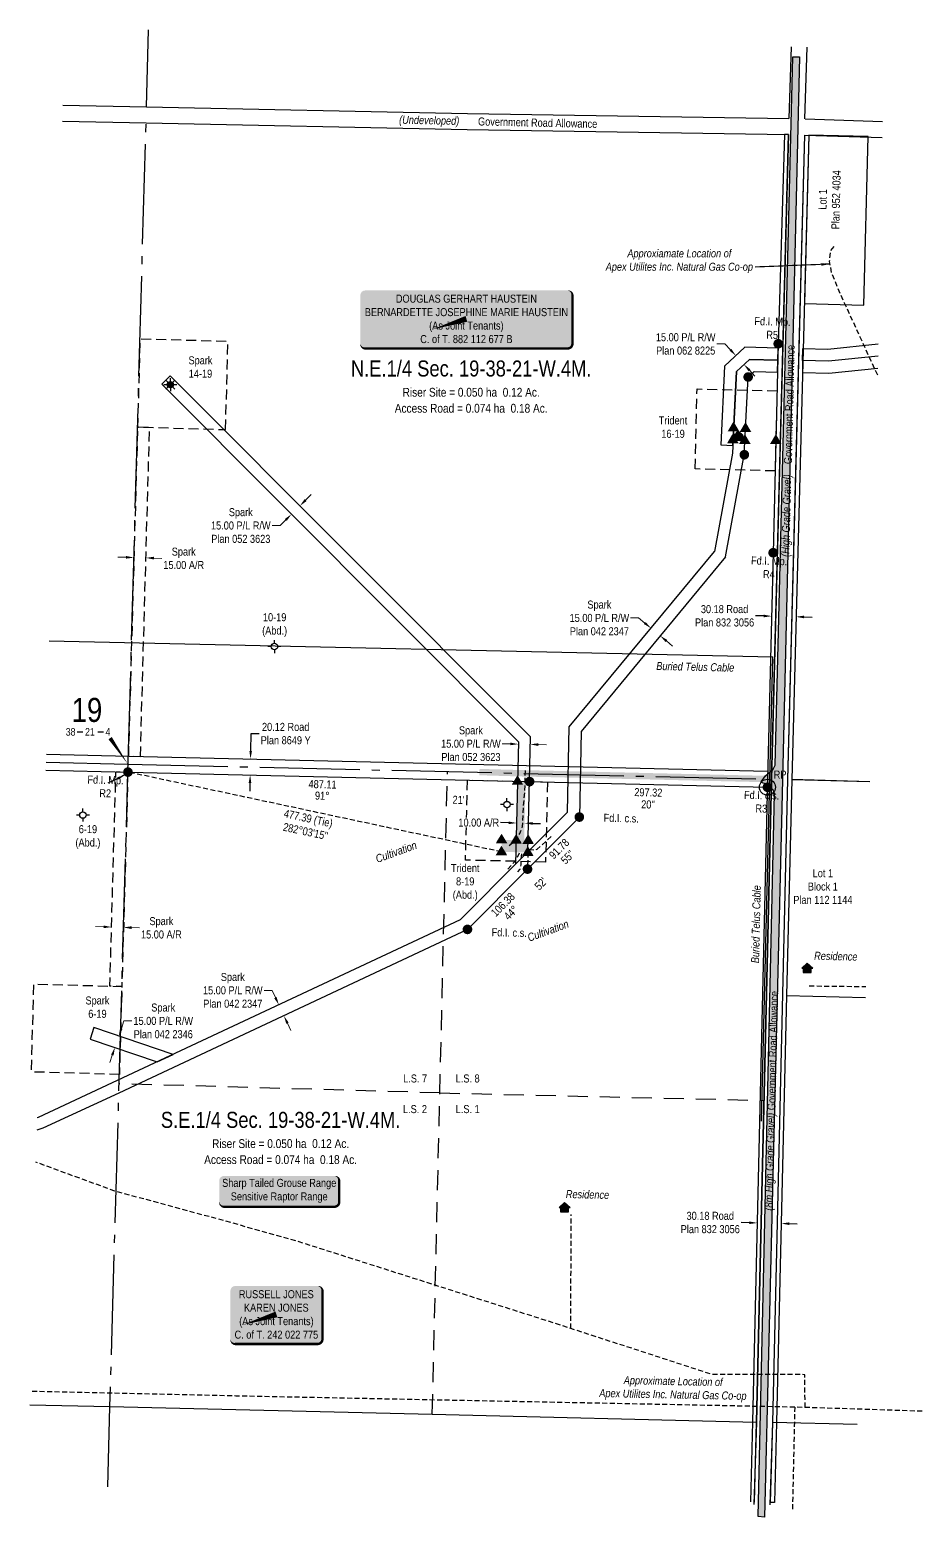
# Model space of a CAD drawing. Extents: x 363919 to 366884, y 5792785 to 5796363.
# Drawn here: x 363919 to 365034, y 5793217 to 5795075 of the extents above; entities that cross this region are included whole.
import ezdxf
from ezdxf.enums import TextEntityAlignment as Align

# ---------------------------------------------------------------- set-up
doc = ezdxf.new("R2010")
doc.units = 0
doc.header["$LTSCALE"] = 5
doc.header["$PDSIZE"] = 0.5
for name, pattern in [('foc-ACCESSROAD', [3.75, 2.5, -1.25]), ('foc-LSD', [8, 5, -3]), ('foc-QUARTERLINE', [33, 25, -3, 2, -3]), ('foc-TIELINE', [1.875, 1.25, -0.625]), ('foc-TRAV', [1.875, 1.25, -0.625]), ('UG_PIPE', [1.875, 1.25, -0.625])]:
    doc.linetypes.add(name, pattern=pattern)
doc.layers.get('Defpoints').update_dxf_attribs({"color": 9})
for name, color, linetype in [('10', 1, 'Continuous'), ('35', 37, 'Continuous'), ('9', 3, 'Continuous'), ('AS-OWNER', 7, 'Continuous'), ('AS-PIPE-UG', 44, 'UG_PIPE'), ('AS-PIPE-UG-T', 44, 'Continuous'), ('AS-RESIDENCE', 14, 'Continuous'), ('AS-ROADS', 254, 'Continuous'), ('AS-SYMBOL', 7, 'Continuous'), ('AS-TELUS', 224, 'foc-TEL'), ('C-SYMBOL', 7, 'Continuous'), ('F-AR', 190, 'foc-ACCESSROAD'), ('F-RW', 190, 'Continuous'), ('F-WS', 190, 'foc-ACCESSROAD'), ('F-WS-S', 190, 'Continuous'), ('L-AREAREQUIRED', 7, 'Continuous'), ('L-AREAWORK', 5, 'Continuous'), ('L-BD', 7, 'Continuous'), ('L-MON', 1, 'Continuous'), ('L-ROAD-T', 7, 'Continuous'), ('L-SEC', 7, 'Continuous'), ('L-SECLBL', 7, 'Continuous'), ('L-SECQ', 8, 'foc-QUARTERLINE'), ('L-SECTION-LSD', 7, 'foc-LSD'), ('L-TIE', 7, 'foc-TIELINE'), ('L-TITLEDB', 4, 'Continuous'), ('L-TITLEDB-T', 4, 'Continuous'), ('P-PROPOSED-H', 21, 'Continuous'), ('P-TRAV', 4, 'foc-TRAV'), ('P-TXT', 4, 'Continuous')]:
    doc.layers.add(name, color=color, linetype=linetype)
for name, color, linetype, lineweight in [('F-AR-T', 190, 'Continuous', 9), ('F-RW-T', 190, 'Continuous', 9), ('T-TEXT', 48, 'Continuous', 18)]:
    doc.layers.add(name, color=color, linetype=linetype, lineweight=lineweight)
doc.styles.add('100L', font='ARIALN.TTF', dxfattribs={"height": 11})
doc.styles.add('175L', font='ARIALN.TTF', dxfattribs={"height": 20})
doc.styles.add('80', font='ARIALN.TTF', dxfattribs={"height": 10})
doc.styles.add('80CG', font='ARIALN.TTF', dxfattribs={"height": 10})
doc.styles.add('80L', font='ARIALN.TTF', dxfattribs={"height": 10})
doc.styles.add('80LS', font='ARIALNI.TTF', dxfattribs={"height": 10})
doc.styles.add('foc-LtypeFont', font='ARIALN.TTF', dxfattribs={"height": 7.35})
doc.styles.add('SIMPLEX', font='ARIALN.TTF')
doc.linetypes.add('foc-TEL', pattern='A,2,-1,["T",foc-LtypeFont,S=0.2,R=0,X=-0.425,Y=-0.75],-1.24,8', length=12.24)
doc.dimstyles.new('Compass 5 000', dxfattribs={"dimscale": 5, "dimtxt": 9, "dimasz": 2, "dimexe": 0.2, "dimexo": 0.0625, "dimgap": 0.5, "dimtad": 0, "dimtih": 1, "dimtoh": 1, "dimzin": 0, "dimdsep": 46, "dimtxsty": '80CG', "dimcen": 0.1, "dimse1": 1, "dimse2": 1, "dimclrd": 256, "dimclrt": 256, "dimaunit": 1, "dimadec": 4, "dimazin": 0, "dimtfac": 0.06, "dimtofl": 0, "dimtmove": 0, "dimatfit": 1, "dimfxl": 0.2, "dimtolj": 1, "dimtzin": 0, "dimlwd": -1, "dimarcsym": 0})

# ---------------------------------------------------------------- blocks, each defined once
blk = doc.blocks.new('L-SECLBL')
at = {"layer": '9', "color": 7}
for p, q in [((-5.1, -27.8), (-12.3, -27.8)), ((20.7, -27.8), (13.5, -27.8))]:
    blk.add_line(p, q, dxfattribs=at)
at = {"layer": '10', "color": 2, "style": 'SIMPLEX'}
blk.add_attdef('SEC', text='', height=30, dxfattribs=at).set_placement((0, 0), align=Align.MIDDLE)
at = {"layer": '10', "color": 5, "style": '80L'}
blk.add_attdef('TWP', text='', height=9.5, dxfattribs=at).set_placement((-14.4, -27.4), align=Align.MIDDLE_RIGHT)
blk.add_attdef('RGE', text='', height=9.5, dxfattribs=at).set_placement((3.6, -27.4), align=Align.MIDDLE_CENTER)
blk.add_attdef('MER', text='', height=9.5, dxfattribs=at).set_placement((23.2, -27.4), align=Align.MIDDLE_LEFT)
blk = doc.blocks.new('*D421')
at = {"layer": 'Defpoints', "color": 0, "transparency": 16777216}
for p in [(364230.6, 5793856.8), (364236.6, 5793859.6), (364243, 5793845.9)]:
    blk.add_point(p, dxfattribs=at)
at = {"layer": 'F-RW-T', "transparency": 16777216}
for p, q in [((364222.2, 5793874.9), (364212.2, 5793874.9)), ((364226.4, 5793865.8), (364222.2, 5793874.9)), ((364241.3, 5793834), (364245.5, 5793824.9))]:
    blk.add_line(p, q, dxfattribs=at)
for points in [[(364227.9, 5793866.5), (364224.9, 5793865.1), (364230.6, 5793856.8)], [(364242.8, 5793834.7), (364239.8, 5793833.3), (364237, 5793843.1)]]:
    blk.add_solid(points, dxfattribs=at)
at = {"layer": 'F-RW-T', "transparency": 16777216, "insert": (364173.1, 5793874.9), "char_height": 10, "attachment_point": 5, "style": '80CG'}
blk.add_mtext('\\A1;Spark\\P15.00 P/L R/W\\PPlan 042 2347', dxfattribs=at)
blk = doc.blocks.new('*D422')
at = {"layer": 'Defpoints', "color": 0, "transparency": 16777216}
for p in [(364011.2, 5793808.5), (364016, 5793822.7), (364030.6, 5793817.8)]:
    blk.add_point(p, dxfattribs=at)
at = {"layer": 'F-RW-T', "transparency": 16777216}
for p, q in [((364033.9, 5793827.2), (364037.1, 5793836.7)), ((364037.1, 5793836.7), (364047.1, 5793836.7)), ((364022.6, 5793794.1), (364019.4, 5793784.6))]:
    blk.add_line(p, q, dxfattribs=at)
for points in [[(364032.3, 5793827.8), (364035.4, 5793826.7), (364030.6, 5793817.8)], [(364021, 5793794.6), (364024.2, 5793793.6), (364025.8, 5793803.6)]]:
    blk.add_solid(points, dxfattribs=at)
at = {"layer": 'F-RW-T', "transparency": 16777216, "insert": (364086.2, 5793836.7), "char_height": 10, "attachment_point": 5, "style": '80CG'}
blk.add_mtext('\\A1;Spark\\P15.00 P/L R/W\\PPlan 042 2346', dxfattribs=at)
blk = doc.blocks.new('*D423')
at = {"layer": 'Defpoints', "color": 0, "transparency": 16777216}
for p in [(364529.9, 5794182.6), (364527.5, 5794086.3), (364542.6, 5794085.9)]:
    blk.add_point(p, dxfattribs=at)
at = {"layer": 'F-RW-T', "transparency": 16777216}
for p, q in [((364519.9, 5794182.9), (364509.7, 5794183.1)), ((364554.9, 5794182), (364564.9, 5794181.8))]:
    blk.add_line(p, q, dxfattribs=at)
for points in [[(364519.9, 5794184.5), (364519.8, 5794181.2), (364529.9, 5794182.6)], [(364555, 5794183.7), (364554.9, 5794180.3), (364544.9, 5794182.3)]]:
    blk.add_solid(points, dxfattribs=at)
at = {"layer": 'F-RW-T', "transparency": 16777216, "insert": (364470.6, 5794183.1), "char_height": 10, "attachment_point": 5, "style": '80CG'}
blk.add_mtext('\\A1;Spark\\P15.00 P/L R/W\\PPlan 052 3623', dxfattribs=at)
blk = doc.blocks.new('fdia')
at = {"color": 255, "const_width": 1}
blk.add_lwpolyline([(-0.5, 0, 1), (0.5, 0, 1)], format="xyb", close=True, dxfattribs=at)
blk = doc.blocks.new('Fdiaa')
blk.add_blockref('fdia', (0, 0))
blk = doc.blocks.new('fdib')
at = {"color": 1, "const_width": 1.6}
blk.add_lwpolyline([(-0.4, 0, 1), (0.4, 0, 1)], format="xyb", close=True, dxfattribs=at)
at = {"color": 1}
blk.add_circle((0, 0), 0.8, dxfattribs=at)
blk = doc.blocks.new('Fdibb')
blk.add_blockref('fdib', (0, 0))
blk = doc.blocks.new('fdicc')
for name in ['Fdibb', 'Fdiaa']:
    blk.add_blockref(name, (0, 0))
blk = doc.blocks.new('FDI')
blk.add_blockref('fdicc', (0, 0))
blk = doc.blocks.new('TRIA')
blk.add_hatch(color=255).paths.add_polyline_path([(-0.04, 1.52), (-1.47, -0.87), (1.39, -0.87)])
blk = doc.blocks.new('TRIAA')
blk.add_blockref('TRIA', (0, 0))
blk = doc.blocks.new('TRIB')
at = {"color": 1}
blk.add_lwpolyline([(-1.12, -0.67), (-0.04, 1.13), (1.04, -0.67)], close=True, dxfattribs=at)
blk = doc.blocks.new('TRIBB')
blk.add_blockref('TRIB', (0, 0))
blk = doc.blocks.new('TRICC')
for name in ['TRIAA', 'TRIBB']:
    blk.add_blockref(name, (0, 0))
blk = doc.blocks.new('plspike')
blk.add_blockref('TRICC', (0, 0))
blk = doc.blocks.new('RISER')
h = blk.add_hatch(color=255)
h.dxf.hatch_style = 1
edge = h.paths.add_edge_path()
edge.add_arc((0, 0), 0.7, 0, 360)
blk.add_hatch(color=48).paths.add_polyline_path([(0.58, -0.15), (-0.58, -0.15, 0.774597)])
at = {"color": 48}
blk.add_line((-0.58, -0.15), (0.58, -0.15), dxfattribs=at)
blk.add_circle((0, 0), 0.6, dxfattribs=at)
blk = doc.blocks.new('*D426')
at = {"layer": 'Defpoints', "color": 0, "transparency": 16777216}
for p in [(364254, 5794483.3), (364243.4, 5794472.8), (364246.4, 5794469.8)]:
    blk.add_point(p, dxfattribs=at)
at = {"layer": 'F-RW-T', "transparency": 16777216}
for p, q in [((364264, 5794487.4), (364271.1, 5794494.5)), ((364239.3, 5794462.8), (364232.2, 5794455.7)), ((364232.2, 5794455.7), (364222.2, 5794455.7))]:
    blk.add_line(p, q, dxfattribs=at)
for points in [[(364262.8, 5794488.6), (364265.2, 5794486.2), (364256.9, 5794480.3)], [(364238.1, 5794463.9), (364240.5, 5794461.6), (364246.4, 5794469.8)]]:
    blk.add_solid(points, dxfattribs=at)
at = {"layer": 'F-RW-T', "transparency": 16777216, "insert": (364183.1, 5794455.7), "char_height": 10, "attachment_point": 5, "style": '80CG'}
blk.add_mtext('\\A1;Spark\\P15.00 P/L R/W\\PPlan 052 3623', dxfattribs=at)
blk = doc.blocks.new('*D427')
at = {"layer": 'Defpoints', "color": 0, "transparency": 16777216}
for p in [(364693.3, 5794324.7), (364695.5, 5794327.5), (364704.9, 5794315.2)]:
    blk.add_point(p, dxfattribs=at)
at = {"layer": 'F-RW-T', "transparency": 16777216}
for p, q in [((364680.1, 5794340.2), (364670.1, 5794340.2)), ((364687.8, 5794333.8), (364680.1, 5794340.2)), ((364714.8, 5794311.5), (364722.5, 5794305.1))]:
    blk.add_line(p, q, dxfattribs=at)
for points in [[(364688.9, 5794335.1), (364686.8, 5794332.6), (364695.5, 5794327.5)], [(364715.9, 5794312.8), (364713.7, 5794310.2), (364707.1, 5794317.9)]]:
    blk.add_solid(points, dxfattribs=at)
at = {"layer": 'F-RW-T', "transparency": 16777216, "insert": (364631.1, 5794340.2), "char_height": 10, "attachment_point": 5, "style": '80CG'}
blk.add_mtext('\\A1;Spark\\P15.00 P/L R/W\\PPlan 042 2347', dxfattribs=at)
blk = doc.blocks.new('*D428')
at = {"layer": 'Defpoints', "color": 0, "transparency": 16777216}
for p in [(364801.6, 5794668), (364802.5, 5794668.9), (364812.7, 5794657.9)]:
    blk.add_point(p, dxfattribs=at)
at = {"layer": 'F-RW-T', "transparency": 16777216}
for p, q in [((364788, 5794682.6), (364778, 5794682.6)), ((364794.8, 5794675.3), (364788, 5794682.6)), ((364818.6, 5794649.7), (364825.4, 5794642.3))]:
    blk.add_line(p, q, dxfattribs=at)
for points in [[(364796, 5794676.4), (364793.6, 5794674.2), (364801.6, 5794668)], [(364819.8, 5794650.8), (364817.4, 5794648.5), (364811.8, 5794657)]]:
    blk.add_solid(points, dxfattribs=at)
at = {"layer": 'F-RW-T', "transparency": 16777216, "insert": (364738.9, 5794682.6), "char_height": 10, "attachment_point": 5, "style": '80CG'}
blk.add_mtext('\\A1;15.00 P/L R/W\\PPlan 062 8225', dxfattribs=at)
blk = doc.blocks.new('*D429')
at = {"layer": 'Defpoints', "color": 0, "transparency": 16777216}
for p in [(364828.3, 5793585.5), (364828.3, 5793584.3), (364858.4, 5793584.8)]:
    blk.add_point(p, dxfattribs=at)
at = {"layer": 'L-TITLEDB-T', "transparency": 16777216}
for p, q in [((364818.3, 5793584.5), (364808.3, 5793584.8)), ((364868.3, 5793583.4), (364878.3, 5793583.1))]:
    blk.add_line(p, q, dxfattribs=at)
for points in [[(364818.3, 5793586.2), (364818.3, 5793582.9), (364828.3, 5793584.3)], [(364868.4, 5793585), (364868.3, 5793581.7), (364858.3, 5793583.6)]]:
    blk.add_solid(points, dxfattribs=at)
at = {"layer": 'L-TITLEDB-T', "transparency": 16777216, "insert": (364769.6, 5793584.8), "char_height": 10, "attachment_point": 5, "style": '80CG'}
blk.add_mtext('\\A1;30.18 Road\\PPlan 832 3056', dxfattribs=at)
blk = doc.blocks.new('*D430')
at = {"layer": 'Defpoints', "color": 0, "transparency": 16777216}
for p in [(364195.2, 5794164.1), (364206.8, 5794163.9), (364206.3, 5794143.7)]:
    blk.add_point(p, dxfattribs=at)
at = {"layer": 'L-TITLEDB-T', "transparency": 16777216}
for p, q in [((364195.5, 5794174.1), (364196, 5794195.7)), ((364196, 5794195.7), (364206, 5794195.7)), ((364194.5, 5794134), (364194.3, 5794124))]:
    blk.add_line(p, q, dxfattribs=at)
for points in [[(364193.8, 5794174.2), (364197.1, 5794174.1), (364195.2, 5794164.1)], [(364192.9, 5794134.1), (364196.2, 5794134), (364194.8, 5794144)]]:
    blk.add_solid(points, dxfattribs=at)
at = {"layer": 'L-TITLEDB-T', "transparency": 16777216, "insert": (364239.2, 5794195.7), "char_height": 10, "attachment_point": 5, "style": '80CG'}
blk.add_mtext('\\A1;20.12 Road\\PPlan 8649 Y', dxfattribs=at)
blk = doc.blocks.new('GABD')
for p, q in [((-0.81, 0), (-1.62, 0)), ((0, 0.81), (0, 1.62)), ((1.62, 0), (0.81, 0)), ((0, -0.81), (0, -1.62))]:
    blk.add_line(p, q)
blk.add_circle((0, 0), 0.8)
blk = doc.blocks.new('GAS')
h = blk.add_hatch(color=255)
h.dxf.hatch_style = 1
edge = h.paths.add_edge_path()
edge.add_arc((0, 0), 0.9, 0, 360)
for p, q in [((-0.81, 0), (-1.62, 0)), ((-0.57, 0.57), (-1.14, 1.14)), ((0, 0.81), (0, 1.62)), ((0.57, 0.57), (1.14, 1.14)), ((1.62, 0), (0.81, 0)), ((-0.57, -0.57), (-1.14, -1.14)), ((0, -0.81), (0, -1.62)), ((1.14, -1.14), (0.57, -0.57))]:
    blk.add_line(p, q)
blk.add_circle((0, 0), 0.8)
blk = doc.blocks.new('*D433')
at = {"layer": 'Defpoints', "color": 0, "transparency": 16777216}
for p in [(364049.6, 5794416.2), (364064.6, 5794415.8), (364064.6, 5794415.3)]:
    blk.add_point(p, dxfattribs=at)
at = {"layer": 'F-AR-T', "transparency": 16777216}
for p, q in [((364039.6, 5794416), (364029.6, 5794416.3)), ((364074.6, 5794415), (364084.6, 5794414.7))]:
    blk.add_line(p, q, dxfattribs=at)
for points in [[(364039.6, 5794417.7), (364039.5, 5794414.3), (364049.6, 5794415.7)], [(364074.6, 5794416.7), (364074.5, 5794413.3), (364064.6, 5794415.3)]]:
    blk.add_solid(points, dxfattribs=at)
at = {"layer": 'F-AR-T', "transparency": 16777216, "insert": (364111.8, 5794414.7), "char_height": 10, "attachment_point": 5, "style": '80CG'}
blk.add_mtext('\\A1;Spark\\P15.00 A/R', dxfattribs=at)
blk = doc.blocks.new('*U441')
at = {"layer": '35', "color": 3}
blk.add_circle((0, 0), 10, dxfattribs=at)
at = {"layer": '35', "color": 3, "style": '80'}
blk.add_attdef('RP_001', (7.8, 10.8), '', height=10, dxfattribs=at)
blk = doc.blocks.new('*U446')
h = blk.add_hatch(color=59)
edge = h.paths.add_edge_path()
edge.add_line((-51.5, -37), (51.5, -37))
edge.add_arc((51.5, -31), 6, 270, 360)
edge.add_line((57.5, -31), (57.5, 29.5))
edge.add_arc((51.5, 29.5), 6, 0, 90)
edge.add_line((51.5, 35.5), (-51.5, 35.5))
edge.add_arc((-51.5, 29.5), 6, 90, 180)
edge.add_line((-57.5, 29.5), (-57.5, -31))
edge.add_arc((-51.5, -31), 6, 180, 270)
at = {"color": 1, "flags": 128}
blk.add_lwpolyline([(-51.5, -37, 3, 3, 0), (51.5, -37, 3, 3, 0.414214), (57.5, -31, 3, 3, 0), (57.5, 29.5, 3, 0, 0.414214), (51.5, 35.5, 0, 0, 0), (-51.5, 35.5, 0, 0, 0.414214), (-57.5, 29.5, 0, 0, 0), (-57.5, -31, 0, 3, 0.414214)], format="xyseb", close=True, dxfattribs=at)
blk.add_lwpolyline([(-42.1, -13.1, 0, 7.5, 0), (0, 0, 0, 0, 0)], format="xyseb", dxfattribs=at)
at = {"color": 1, "style": '80'}
blk.add_attdef('ENTER_TEXT_001', (-36, -5), '', height=10, dxfattribs=at)
blk = doc.blocks.new('*U452')
h = blk.add_hatch(color=59)
edge = h.paths.add_edge_path()
edge.add_line((-126.5, -37), (126.5, -37))
edge.add_arc((126.5, -31), 6, 270, 360)
edge.add_line((132.5, -31), (132.5, 29.5))
edge.add_arc((126.5, 29.5), 6, 0, 90)
edge.add_line((126.5, 35.5), (-126.5, 35.5))
edge.add_arc((-126.5, 29.5), 6, 90, 180)
edge.add_line((-132.5, 29.5), (-132.5, -31))
edge.add_arc((-126.5, -31), 6, 180, 270)
at = {"color": 1, "flags": 128}
blk.add_lwpolyline([(-126.5, -37, 3, 3, 0), (126.5, -37, 3, 3, 0.414214), (132.5, -31, 3, 3, 0), (132.5, 29.5, 3, 0, 0.414214), (126.5, 35.5, 0, 0, 0), (-126.5, 35.5, 0, 0, 0.414214), (-132.5, 29.5, 0, 0, 0), (-132.5, -31, 0, 3, 0.414214)], format="xyseb", close=True, dxfattribs=at)
blk.add_lwpolyline([(-42.1, -13.1, 0, 7.5, 0), (0, 0, 0, 0, 0)], format="xyseb", dxfattribs=at)
at = {"color": 1, "style": '80'}
blk.add_attdef('ENTER_TEXT_001', (-36, -5), '', height=10, dxfattribs=at)
blk = doc.blocks.new('*D451')
at = {"layer": 'Defpoints', "color": 0, "transparency": 16777216}
for p in [(364846.4, 5794349.2), (364876.9, 5794348.5), (364846.3, 5794342.5)]:
    blk.add_point(p, dxfattribs=at)
at = {"layer": 'L-TITLEDB-T', "transparency": 16777216}
for p, q in [((364836.3, 5794342.7), (364826.3, 5794342.9)), ((364886.8, 5794341.5), (364896.8, 5794341.2))]:
    blk.add_line(p, q, dxfattribs=at)
for points in [[(364836.3, 5794344.4), (364836.2, 5794341), (364846.3, 5794342.5)], [(364886.8, 5794343.1), (364886.7, 5794339.8), (364876.8, 5794341.7)]]:
    blk.add_solid(points, dxfattribs=at)
at = {"layer": 'L-TITLEDB-T', "transparency": 16777216, "insert": (364787.5, 5794342.9), "char_height": 10, "attachment_point": 5, "style": '80CG'}
blk.add_mtext('\\A1;30.18 Road\\PPlan 832 3056', dxfattribs=at)
blk = doc.blocks.new('res_occ')
for points in [[(0.1, 0.89), (-1.26, -0.37), (1.46, -0.37)], [(-0.9, -1.43), (1.1, -1.43), (1.1, -0.37), (-0.9, -0.37)]]:
    blk.add_hatch(color=14).paths.add_polyline_path(points)
at = {"color": 14}
for points in [[(0.1, 0.89), (-1.26, -0.37), (1.46, -0.37)], [(-0.9, -1.43), (1.1, -1.43), (1.1, -0.37), (-0.9, -0.37)]]:
    blk.add_lwpolyline(points, close=True, dxfattribs=at)
blk = doc.blocks.new('*D461')
at = {"layer": 'Defpoints', "color": 0, "transparency": 16777216}
for p in [(364527.8, 5794090.5), (364537.8, 5794090.3), (364527.7, 5794084)]:
    blk.add_point(p, dxfattribs=at)
at = {"layer": 'P-TXT', "transparency": 16777216}
for p, q in [((364517.7, 5794084.2), (364507.7, 5794084.5)), ((364547.7, 5794083.5), (364557.7, 5794083.3))]:
    blk.add_line(p, q, dxfattribs=at)
for points in [[(364517.7, 5794085.9), (364517.6, 5794082.6), (364527.7, 5794084)], [(364547.7, 5794085.2), (364547.6, 5794081.9), (364537.7, 5794083.8)]]:
    blk.add_solid(points, dxfattribs=at)
at = {"layer": 'P-TXT', "transparency": 16777216, "insert": (364480.4, 5794084.5), "char_height": 10, "attachment_point": 5, "style": '80CG', "bg_fill": 3, "box_fill_scale": 1.1, "bg_fill_color": 256, "bg_fill_true_color": 13158600, "bg_fill_transparency": 0}
blk.add_mtext('\\A1;10.00 A/R', dxfattribs=at)
blk = doc.blocks.new('*U467')
h = blk.add_hatch(color=255)
edge = h.paths.add_edge_path()
edge.add_line((-69, -20), (69, -20))
edge.add_arc((69, -14), 6, 270, 360)
edge.add_line((75, -14), (75, 12.5))
edge.add_arc((69, 12.5), 6, 0, 90)
edge.add_line((69, 18.5), (-69, 18.5))
edge.add_arc((-69, 12.5), 6, 90, 180)
edge.add_line((-75, 12.5), (-75, -14))
edge.add_arc((-69, -14), 6, 180, 270)
at = {"color": 131, "flags": 128}
blk.add_lwpolyline([(-69, -20, 3, 3, 0), (69, -20, 3, 3, 0.414214), (75, -14, 3, 3, 0), (75, 12.5, 3, 0, 0.414214), (69, 18.5, 0, 0, 0), (-69, 18.5, 0, 0, 0.414214), (-75, 12.5, 0, 0, 0), (-75, -14, 0, 3, 0.414214)], format="xyseb", close=True, dxfattribs=at)
at = {"color": 131, "style": '80'}
blk.add_attdef('ENTER_TEXT_001', (-36, -5), '', height=10, dxfattribs=at)
blk = doc.blocks.new('*D481')
at = {"layer": 'Defpoints', "color": 0, "transparency": 16777216}
for p in [(364021.6, 5793954.5), (364036.6, 5793954.1), (364036.6, 5793953.6)]:
    blk.add_point(p, dxfattribs=at)
at = {"layer": 'F-AR-T', "transparency": 16777216}
for p, q in [((364011.6, 5793954.3), (364001.6, 5793954.6)), ((364046.6, 5793953.3), (364056.6, 5793953))]:
    blk.add_line(p, q, dxfattribs=at)
for points in [[(364011.7, 5793956), (364011.6, 5793952.6), (364021.6, 5793954)], [(364046.7, 5793955), (364046.6, 5793951.6), (364036.6, 5793953.6)]]:
    blk.add_solid(points, dxfattribs=at)
at = {"layer": 'F-AR-T', "transparency": 16777216, "insert": (364083.9, 5793953), "char_height": 10, "attachment_point": 5, "style": '80CG'}
blk.add_mtext('\\A1;Spark\\P15.00 A/R', dxfattribs=at)

msp = doc.modelspace()

# ---------------------------------------------------------------- hatches: boundary and pattern name
at = {"layer": 'AS-ROADS'}
h = msp.add_hatch(color=256, dxfattribs=at)
h.dxf.hatch_style = 1
h.paths.add_polyline_path([(364838.662, 5794142.794), (364848.311, 5794151.497), (364850.87, 5794156.433), (364872.888, 5795041.503), (364880.939, 5795041.503), (364859.245, 5794103.156), (364837.41, 5793216.55), (364829.391, 5793217.48), (364850, 5794120.794), (364848.395, 5794124.879), (364839.201, 5794132.829), (364835.844, 5794133.923), (364834.166, 5794134.434), (364833.072, 5794135.309)])
h = msp.add_hatch(color=256, dxfattribs=at)
h.dxf.hatch_style = 1
edge = h.paths.add_edge_path()
edge.add_line((364841.218, 5794134.936), (364534.358, 5794142.135))
edge.add_arc((364534.452, 5794146.134), 4, 268.374702, 268.656024, ccw=False)
edge.add_line((364534.339, 5794142.136), (364481.122, 5794143.646))
edge.add_line((364481.122, 5794143.646), (364481.348, 5794151.642))
edge.add_line((364481.348, 5794151.642), (364534.556, 5794150.133))
edge.add_line((364534.556, 5794150.133), (364841.406, 5794142.934))
edge.add_line((364841.406, 5794142.934), (364841.218, 5794134.936))
at = {"layer": 'P-PROPOSED-H'}
h = msp.add_hatch(color=256, dxfattribs=at)
h.dxf.hatch_style = 1
h.paths.add_polyline_path([(364538.916, 5794135.867), (364537.157, 5794062.298), (364527.16, 5794062.537), (364528.919, 5794136.106)])
h = msp.add_hatch(color=256, dxfattribs=at)
h.dxf.hatch_style = 1
h.paths.add_polyline_path([(364542.166, 5794062.165), (364527.15, 5794062.539), (364509.185, 5794062.964), (364508.829, 5794047.967), (364526.813, 5794047.538), (364541.801, 5794047.166)])

# ---------------------------------------------------------------- linework, layer by layer
at = {"layer": 'AS-PIPE-UG', "flags": 128}
for points in [[(364978.777, 5794643.569), (364930.55, 5794748.676), (364921.264, 5794771.713), (364918.659, 5794785.845), (364920.264, 5794799.326), (364925.643, 5794806.019)], [(364518.325, 5794055.76), (364523.978, 5794060.687), (364529.194, 5794066.479), (364531.838, 5794070.965), (364535.126, 5794079.463), (364536.275, 5794104.394), (364538.023, 5794122.933), (364538.298, 5794136.545), (364538.816, 5794153.145)], [(364543.076, 5794051.06), (364550.941, 5794050.122), (364553.558, 5794051.303), (364558.426, 5794055.529), (364570.952, 5794067.229)], [(364530.957, 5794046.521), (364527.5, 5794038.191), (364523.134, 5794033.43), (364516.133, 5794025.321)], [(364533.658, 5794045.399), (364532.733, 5794037.341), (364532.933, 5794031.714), (364531.608, 5794026.516), (364528.649, 5794023.171)], [(364893.275, 5793880.48), (364963.803, 5793879.746)], [(364888.058, 5793353.703), (364887.802, 5793394.708), (364772.297, 5793394.871), (364754.877, 5793400.382), (364594.265, 5793452.852), (364256, 5793560.628), (364163.728, 5793586.666), (364025.802, 5793624.039), (363927.165, 5793660.118)], [(364595.302, 5793452.513), (364595.964, 5793594.839)], [(365034.466, 5793348.985), (364891.482, 5793353.628), (364795.455, 5793355.719), (364509.958, 5793361.353), (364176.958, 5793368.018), (363919.855, 5793373.778)], [(364872.749, 5793226.581), (364875.522, 5793353.976)]]:
    msp.add_lwpolyline(points, dxfattribs=at)
at = {"layer": 'AS-ROADS', "flags": 128}
msp.add_lwpolyline([(364838.662, 5794142.794), (364848.311, 5794151.497), (364850.87, 5794156.433), (364872.888, 5795041.503), (364880.939, 5795041.503), (364859.245, 5794103.156), (364837.41, 5793216.55), (364829.391, 5793217.48), (364850, 5794120.794), (364848.395, 5794124.879), (364839.201, 5794132.829), (364835.844, 5794133.923), (364834.166, 5794134.434), (364833.072, 5794135.309), (364838.662, 5794142.794)], close=True, dxfattribs=at)
at = {"layer": 'AS-TELUS'}
for p in [(363943.797, 5794311.581), (364833.671, 5793711.478)]:
    msp.add_line(p, (364847.677, 5794291.493), dxfattribs=at)
at = {"layer": 'F-AR', "flags": 128}
for points in [[(364057.655, 5794167.327), (364069.109, 5794578.318), (364054.115, 5794578.736), (364042.661, 5794167.745)], [(364042.1, 5794147.633), (364034.515, 5793879.791), (364019.526, 5793880.215), (364027.11, 5794148.057)]]:
    msp.add_lwpolyline(points, close=True, dxfattribs=at)
at = {"layer": 'F-AR-T', "flags": 128}
msp.add_lwpolyline([(364841.073, 5794128.736), (364591.962, 5794134.628)], dxfattribs=at)
at = {"layer": 'F-RW', "flags": 128}
for points in [[(364885.477, 5794676.777), (364916.578, 5794676.035), (364979.543, 5794682.63)], [(364788.866, 5794416.596), (364812.183, 5794544.173), (364816.976, 5794641.313), (364824.333, 5794648.147), (364853.646, 5794647.509), (364854.03, 5794662.516), (364818.592, 5794663.307), (364802.274, 5794648.153), (364797.2, 5794545.978), (364774.792, 5794423.148)], [(364979.247, 5794667.518), (364917.148, 5794661.006), (364884.995, 5794661.784), (364885.477, 5794676.777)], [(364979.247, 5794667.518), (364917.148, 5794661.006), (364884.995, 5794661.784)], [(364884.995, 5794661.784), (364884.985, 5794646.745), (364917.754, 5794645.976), (364978.95, 5794652.392)], [(364526.451, 5794032.781), (364541.816, 5794048.194), (364545.242, 5794191.543), (364095.029, 5794642.806), (364084.408, 5794632.222), (364530.093, 5794185.453), (364526.451, 5794032.781)], [(363928.59, 5793715.952), (363930.556, 5793716.542), (364457.518, 5793963.525), (364530.688, 5794037.025), (364591.202, 5794097.763), (364593.395, 5794204.12), (364774.792, 5794423.148)], [(364788.866, 5794416.596), (364608.257, 5794198.529), (364606.076, 5794091.44), (364541.314, 5794026.438), (364466.283, 5793951.069), (364030.58, 5793746.605), (363935.976, 5793702.536), (363928.188, 5793700.196)], [(364078.798, 5793785.584), (364098.398, 5793794.796), (363999.531, 5793828.33), (363994.701, 5793814.128), (364078.798, 5793785.584)]]:
    msp.add_lwpolyline(points, dxfattribs=at)
msp.add_lwpolyline([(364854.009, 5794662.516), (364854.395, 5794677.518), (364812.882, 5794678.476), (364787.618, 5794655.011), (364782.726, 5794556.531), (364797.71, 5794555.768), (364802.274, 5794648.153), (364818.592, 5794663.307), (364854.009, 5794662.516)], close=True, dxfattribs=at)
at = {"layer": 'F-WS', "flags": 128}
for points in [[(364164.073, 5794575.671), (364167.137, 5794685.628), (364057.18, 5794688.693), (364054.115, 5794578.736)], [(364750.689, 5794526.394), (364753.114, 5794626.365), (364853.085, 5794623.94), (364850.659, 5794523.969)], [(364563.815, 5794035.266), (364463.843, 5794037.63), (364466.208, 5794137.602), (364566.18, 5794135.238)], [(364031.402, 5793769.868), (363921.479, 5793772.98), (363924.592, 5793882.903), (364034.515, 5793879.791)]]:
    msp.add_lwpolyline(points, close=True, dxfattribs=at)
at = {"layer": 'L-SEC'}
for p, q in [((364870.683, 5795053.962), (364867.802, 5794964.303)), ((364887.905, 5794963.785), (364890.786, 5795053.43)), ((363960.892, 5794981.168), (364065.127, 5794979.011)), ((364065.136, 5794979.011), (364466.462, 5794970.538)), ((363960.378, 5794961.055), (364064.711, 5794958.895)), ((364466.35, 5794970.54), (364867.802, 5794964.303)), ((364888.224, 5794963.699), (364984.994, 5794960.686)), ((364064.711, 5794958.895), (364466.038, 5794950.423)), ((364466.038, 5794950.423), (364867.49, 5794944.186)), ((364867.49, 5794944.186), (364856.742, 5794540.385)), ((364876.847, 5794539.864), (364887.598, 5794943.588)), ((364887.598, 5794943.588), (364984.6, 5794940.569)), ((364856.742, 5794540.385), (364846.122, 5794138.819)), ((364866.464, 5794138.373), (364876.847, 5794539.864)), ((364846.122, 5794138.819), (364827.487, 5793335.469)), ((364847.594, 5793334.982), (364866.464, 5794138.373)), ((363919.43, 5793357.125), (364019.649, 5793354.825)), ((364019.649, 5793354.825), (364422.296, 5793345.308)), ((364422.296, 5793345.308), (364827.487, 5793335.469)), ((364827.487, 5793335.469), (364824.18, 5793232.535)), ((364844.284, 5793231.987), (364847.594, 5793334.982)), ((364953.071, 5793332.299), (364847.594, 5793334.982))]:
    msp.add_line(p, q, dxfattribs=at)
at = {"layer": 'L-SECLBL', "flags": 128}
msp.add_lwpolyline([(364041.955, 5794157.699, 0, 5, 0), (364019.85, 5794190.036, 0, 0, 0)], format="xyseb", dxfattribs=at)
at = {"layer": 'L-SECQ'}
for p, q in [((363939.928, 5794160.052), (364041.955, 5794157.699)), ((364041.955, 5794157.699), (364841.309, 5794138.793)), ((364871.376, 5794138.248), (364968.821, 5794135.691))]:
    msp.add_line(p, q, dxfattribs=at)
at = {"layer": 'L-SECQ', "flags": 128}
for points in [[(364065.136, 5794979.011), (364067.817, 5795075.208)], [(364042.1, 5794147.633), (364064.711, 5794958.896)], [(364017.001, 5793254.531), (364019.649, 5793354.825), (364042.1, 5794147.633)]]:
    msp.add_lwpolyline(points, dxfattribs=at)
at = {"layer": 'L-SECTION-LSD'}
for p, q in [((364422.296, 5793345.308), (364441.287, 5794148.254)), ((364431.791, 5793746.781), (364031.07, 5793758.129)), ((364431.791, 5793746.781), (364836.81, 5793737.386))]:
    msp.add_line(p, q, dxfattribs=at)
at = {"layer": 'L-TIE'}
msp.add_line((364508.839, 5794047.965), (364042.1, 5794147.633), dxfattribs=at)
at = {"layer": 'L-TITLEDB', "flags": 128}
for points in [[(364824.779, 5793235.505), (364827.487, 5793335.469), (364846.122, 5794138.819), (364867.49, 5794944.186), (364862.451, 5794944.284), (364854.513, 5794682.826), (364848.179, 5794421.719), (364841.313, 5794138.957), (364822.465, 5793335.584), (364819.759, 5793235.625)], [(364892.636, 5794943.461), (364871.376, 5794138.248), (364864.955, 5793868.535), (364852.554, 5793334.86), (364849.849, 5793234.904), (364844.886, 5793235.023), (364847.594, 5793334.982), (364866.464, 5794138.373), (364887.598, 5794943.588)], [(364961.303, 5794731.202), (364966.788, 5794941.692), (364892.636, 5794943.461), (364887.203, 5794733.069), (364961.303, 5794731.202)], [(363940.187, 5794170.169), (364043.599, 5794167.723), (364841.553, 5794148.85)], [(363939.673, 5794150.056), (364043.123, 5794147.609), (364841.073, 5794128.736)], [(364968.818, 5794135.565), (364871.376, 5794138.248), (364864.955, 5793868.535)], [(364864.955, 5793868.535), (364963.532, 5793865.906)]]:
    msp.add_lwpolyline(points, dxfattribs=at)
at = {"layer": 'P-TRAV'}
msp.add_line((364541.811, 5794047.164), (364541.314, 5794026.438), dxfattribs=at)

# ---------------------------------------------------------------- block references
at = {"layer": '35', "xscale": 0.999700797, "yscale": 0.999700797, "zscale": 0.999700797}
msp.add_blockref('*U441', (364841.073, 5794128.736), dxfattribs=at).add_auto_attribs({'RP_001': 'RP'})
at = {"layer": 'AS-OWNER'}
ref = msp.add_blockref('*U452', (364464.934, 5794713.958), dxfattribs=at)
ref.add_attrib('ENTER_TEXT_001', 'DOUGLAS GERHART HAUSTEIN', (364376.837, 5794734.217), dxfattribs={"layer": '0', "color": 1, "height": 10, "style": '80'})
ref.add_attrib('ENTER_TEXT_002', 'BERNARDETTE JOSEPHINE MARIE HAUSTEIN', (364338.024, 5794717.373), dxfattribs={"layer": '0', "color": 1, "height": 10, "style": '80'})
ref.add_attrib('ENTER_TEXT_003', '(As Joint Tenants)', (364418.453, 5794700.536), dxfattribs={"layer": '0', "color": 1, "height": 10, "style": '80'})
ref.add_attrib('ENTER_TEXT_004', 'C. of T. 882 112 677 B', (364407.318, 5794683.692), dxfattribs={"layer": '0', "color": 1, "height": 10, "style": '80'})
ref = msp.add_blockref('*U446', (364227.594, 5793470), dxfattribs=at)
ref.add_attrib('ENTER_TEXT_001', 'RUSSELL JONES', (364180.664, 5793490.26), dxfattribs={"layer": '0', "color": 1, "height": 10, "style": '80'})
ref.add_attrib('ENTER_TEXT_002', 'KAREN JONES', (364187.052, 5793473.416), dxfattribs={"layer": '0', "color": 1, "height": 10, "style": '80'})
ref.add_attrib('ENTER_TEXT_003', '(As Joint Tenants)', (364181.114, 5793456.578), dxfattribs={"layer": '0', "color": 1, "height": 10, "style": '80'})
ref.add_attrib('ENTER_TEXT_004', 'C. of T. 242 022 775', (364175.329, 5793439.734), dxfattribs={"layer": '0', "color": 1, "height": 10, "style": '80'})
at = {"layer": 'AS-RESIDENCE', "xscale": 5.000000000000002, "yscale": 5.000000000000002, "zscale": 5.000000000000002}
for p in [(364890.305, 5793904.555), (364587.187, 5793605.272)]:
    msp.add_blockref('res_occ', p, dxfattribs=at)
at = {"layer": 'AS-SYMBOL', "xscale": 5.000000000000004, "yscale": 5.000000000000004, "zscale": 5.000000000000004}
for p in [(364802.546, 5794567.679), (364804.443, 5794567.155), (364804.583, 5794569.827), (364807.004, 5794567.785), (364800.673, 5794565.145), (364802.486, 5794566.119), (364802.714, 5794564.859), (364802.723, 5794564.872), (364804.159, 5794566.45), (364804.579, 5794564.991), (364806.816, 5794564.758)]:
    msp.add_blockref('RISER', p, dxfattribs=at)
at = {"layer": 'F-WS-S', "color": 2, "xscale": 5.000000000000004, "yscale": 5.000000000000004, "zscale": 5.000000000000004}
for name, p in [('GAS', (364095.086, 5794631.723)), ('GABD', (364225.066, 5794304.525))]:
    msp.add_blockref(name, p, dxfattribs=at)
at = {"layer": 'F-WS-S', "xscale": 5.000000000000002, "yscale": 5.000000000000002, "zscale": 5.000000000000002}
msp.add_blockref('GABD', (363985.815, 5794093.949), dxfattribs=at)
at = {"layer": 'L-MON', "xscale": 5.000000000000004, "yscale": 5.000000000000004, "zscale": 5.000000000000004}
for name, p in [('FDI', (364854.513, 5794682.826)), ('FDI', (364816.976, 5794641.313)), ('plspike', (364798.102, 5794562.882)), ('plspike', (364798.83, 5794577.852)), ('plspike', (364813.81, 5794577.117)), ('plspike', (364813.054, 5794562.134)), ('plspike', (364851.593, 5794562.027)), ('FDI', (364812.183, 5794544.173)), ('FDI', (364848.179, 5794421.719)), ('FDI', (364042.1, 5794147.633)), ('plspike', (364528.919, 5794136.106)), ('FDI', (364543.922, 5794135.758)), ('FDI', (364841.073, 5794128.736)), ('FDI', (364606.076, 5794091.44)), ('plspike', (364508.839, 5794047.965)), ('plspike', (364541.811, 5794047.164)), ('FDI', (364541.314, 5794026.438)), ('FDI', (364466.283, 5793951.069))]:
    msp.add_blockref(name, p, dxfattribs=at)
at = {"layer": 'L-SECLBL'}
msp.add_blockref('L-SECLBL', (363990.938, 5794225.315), dxfattribs=at).add_auto_attribs({'SEC': '19', 'TWP': '38', 'RGE': '21', 'MER': '4'})
at = {"layer": 'P-TXT'}
ref = msp.add_blockref('*U467', (364231.101, 5793624.533), dxfattribs=at)
ref.add_attrib('ENTER_TEXT_001', 'Sharp Tailed Grouse Range', (364159.767, 5793629.336), dxfattribs={"layer": '0', "color": 131, "height": 10, "style": '80'})
ref.add_attrib('ENTER_TEXT_002', 'Sensitive Raptor Range', (364170.596, 5793612.492), dxfattribs={"layer": '0', "color": 131, "height": 10, "style": '80'})

# ---------------------------------------------------------------- texts
at = {"layer": 'AS-PIPE-UG', "insert": (364731.002, 5794785.927), "char_height": 10, "attachment_point": 5, "style": '80CG'}
msp.add_mtext('\\A1;{\\fArial Narrow|b0|i1|c0|p34;Approxiamate Location of\\PApex Utilites Inc. Natural Gas Co-op}', dxfattribs=at)
at = {"layer": 'AS-PIPE-UG', "insert": (364723.093, 5793376.804), "char_height": 10, "attachment_point": 5, "rotation": 358.8695, "style": '80CG'}
msp.add_mtext('\\A1;{\\fArial Narrow|b0|i1|c0|p34;Approximate Location of\\PApex Utilites Inc. Natural Gas Co-op}', dxfattribs=at)
at = {"layer": 'AS-RESIDENCE', "char_height": 10, "attachment_point": 5, "rotation": 358.726834, "style": '80CG'}
for insert in [(364926.48, 5793917.497), (364616.264, 5793619.756)]:
    msp.add_mtext('\\A1;{\\fArial Narrow|b0|i1|c0|p34;Residence}', dxfattribs=dict(at, insert=insert))
at = {"layer": 'AS-TELUS', "char_height": 10, "attachment_point": 5, "style": '80CG'}
for insert, rotation in [((364750.914, 5794279.098), 358.726834), ((364826.765, 5793957.562), 88.726834)]:
    msp.add_mtext('\\A1;{\\fArial Narrow|b0|i1|c0|p34;Buried Telus Cable}', dxfattribs=dict(at, insert=insert, rotation=rotation))
at = {"layer": 'C-SYMBOL', "color": 3, "style": '175L'}
for s, p in [('N.E.1/4 Sec. 19-38-21-W.4M.', (364470.936, 5794635.934)), ('S.E.1/4 Sec. 19-38-21-W.4M.', (364232.841, 5793697.108))]:
    msp.add_text(s, height=20, dxfattribs=at).set_placement(p, align=Align.BOTTOM_CENTER)
at = {"layer": 'F-WS', "char_height": 10, "attachment_point": 5, "style": '80CG'}
for s, insert in [('\\A1;Spark\\P14-19', (364132.734, 5794653.722)), ('\\A1;Trident\\P16-19', (364723.121, 5794578.626)), ('\\A1;10-19\\P(Abd.)', (364225.381, 5794331.322)), ('\\A1;6-19\\P(Abd.)', (363992.115, 5794066.486)), ('\\A1;Trident\\P8-19\\P(Abd.)', (364463.486, 5794009.561)), ('\\A1;Spark\\P6-19', (364004.007, 5793853.883))]:
    msp.add_mtext(s, dxfattribs=dict(at, insert=insert))
at = {"layer": 'L-AREAREQUIRED', "color": 5, "style": '100L'}
for p in [(364470.936, 5794613.434), (364232.841, 5793674.608)]:
    msp.add_text('Riser Site = 0.050 ha  0.12 Ac.', height=11, dxfattribs=at).set_placement(p, align=Align.BOTTOM_CENTER)
at = {"layer": 'L-AREAWORK', "color": 5, "style": '100L'}
for p in [(364470.936, 5794593.434), (364232.841, 5793654.608)]:
    msp.add_text('Access Road = 0.074 ha  0.18 Ac.', height=11, dxfattribs=at).set_placement(p, align=Align.BOTTOM_CENTER)
at = {"layer": 'L-BD', "color": 2, "style": '80L'}
for s, height, rotation, p in [('487.11', 10, 358.6436, (364285.285, 5794132.372)), ('297.32', 10, 358.6463, (364692.261, 5794122.25)), ('91°', 10, 358.6436, (364284.947, 5794118.126)), ("21'", 10, 358.6463, (364455.151, 5794113.016)), ("20''", 10, 358.6463, (364691.907, 5794107.254)), ('91.78', 9.997, 45.106, (364580.777, 5794051.883)), ("55''", 9.997, 45.106, (364591.4, 5794041.299)), ("52'", 9.997, 45.1182, (364557.836, 5794008.154)), ('106.38', 9.997, 45.1288, (364510.529, 5793982.053)), ('44°', 9.997, 45.1288, (364520.625, 5793972.003))]:
    msp.add_text(s, height=height, rotation=rotation, dxfattribs=at).set_placement(p, align=Align.MIDDLE)
at = {"layer": 'L-BD', "insert": (364268.549, 5794094.716), "char_height": 9.99701, "width": 61.15264, "attachment_point": 2, "rotation": 347.946, "style": '80L'}
msp.add_mtext("477.39 (Tie)\\P282{\\fArial|b0|i0|c0|p34;°}03'15''", dxfattribs=at)
at = {"layer": 'L-MON', "char_height": 10, "attachment_point": 5, "rotation": 358.726834, "style": '80CG'}
for s, insert in [('\\A1;Fd.I. Mp.\\PR5', (364847.195, 5794702.235)), ('\\A1;Fd.I. Mp.\\PR4', (364843.032, 5794403.242)), ('\\A1;Fd.I. Mp.\\PR2', (364013.912, 5794129.518)), ('\\A1;Fd.I. c.s.\\PR3', (364833.619, 5794110.336)), ('\\A1;Fd.I. c.s.', (364658.39, 5794090.009)), ('\\A1;Fd.I. c.s.', (364518.455, 5793947.04))]:
    msp.add_mtext(s, dxfattribs=dict(at, insert=insert))
at = {"layer": 'L-ROAD-T', "style": '80L'}
for rotation, p in [(358.79057, (364553.975, 5794959.116)), (88.654488, (364868.352, 5794607.006)), (88.654488, (364847.789, 5793799.651))]:
    msp.add_text('Government Road Allowance', height=10, rotation=rotation, dxfattribs=at).set_placement(p, align=Align.MIDDLE_CENTER)
at = {"layer": 'L-TITLEDB-T', "insert": (364918.492, 5794862.966), "char_height": 10, "attachment_point": 5, "rotation": 88.550693, "style": '80CG'}
msp.add_mtext('\\A1;Lot 1\\PPlan 952 4034', dxfattribs=at)
at = {"layer": 'L-TITLEDB-T', "insert": (364910.293, 5794004.557), "char_height": 10, "attachment_point": 5, "style": '80CG'}
msp.add_mtext('\\A1;Lot 1\\PBlock 1\\PPlan 112 1144', dxfattribs=at)
at = {"layer": 'T-TEXT', "style": '80LS'}
for s, rotation, p in [('(Undeveloped)', 358.79057, (364418.51, 5794962.088)), ('(High Grade Gravel)', 88.654488, (364864.571, 5794468.133)), ('Cultivation', 20, (364377.18, 5794047.962)), ('Cultivation', 20, (364566.975, 5793949.519)), ('(8m High Grade Gravel)', 88.654488, (364844.008, 5793660.779))]:
    msp.add_text(s, height=10, rotation=rotation, dxfattribs=at).set_placement(p, align=Align.MIDDLE_CENTER)

# ---------------------------------------------------------------- dimensions: what is measured, and where the dimension line sits
at = {"layer": 'F-AR-T'}
for p1, p2, picture, middle in [((364049.586, 5794416.222), (364064.58, 5794415.804), '*D433', (364111.84, 5794414.735)), ((364021.63, 5793954.52), (364036.624, 5793954.102), '*D481', (364083.883, 5793953.034))]:
    dim = msp.add_aligned_dim(p1=p1, p2=p2, distance=-0.512, text='Spark\\P15.00 A/R', dimstyle='Compass 5 000', dxfattribs=at)
    dim.commit()
    dim.dimension.update_dxf_attribs({"geometry": picture, "text_midpoint": middle})
at = {"layer": 'F-RW-T'}
for p1, p2, distance, text, picture, middle in [((364812.732, 5794657.866), (364802.525, 5794668.856), 1.294, '15.00 P/L R/W\\PPlan 062 8225', '*D428', (364738.88, 5794682.63)), ((364253.959, 5794483.322), (364243.399, 5794472.792), 4.202, 'Spark\\P15.00 P/L R/W\\PPlan 052 3623', '*D426', (364183.118, 5794455.694)), ((364704.863, 5794315.171), (364693.298, 5794324.748), -3.519, 'Spark\\P15.00 P/L R/W\\PPlan 042 2347', '*D427', (364631.054, 5794340.216)), ((364243.045, 5793845.868), (364236.648, 5793859.56), 6.631, 'Spark\\P15.00 P/L R/W\\PPlan 042 2347', '*D421', (364173.087, 5793874.872)), ((364011.176, 5793808.538), (364015.995, 5793822.745), -15.467, 'Spark\\P15.00 P/L R/W\\PPlan 042 2346', '*D422', (364086.153, 5793836.717))]:
    dim = msp.add_aligned_dim(p1=p1, p2=p2, distance=distance, text=text, dimstyle='Compass 5 000', dxfattribs=at)
    dim.commit()
    dim.dimension.update_dxf_attribs({"geometry": picture, "text_midpoint": middle})
dim = msp.add_linear_dim(base=(364529.859, 5794182.628), p1=(364542.571, 5794085.881), p2=(364527.485, 5794086.253), angle=178.58907, text='Spark\\P15.00 P/L R/W\\PPlan 052 3623', dimstyle='Compass 5 000', dxfattribs=at)
dim.commit()
dim.dimension.update_dxf_attribs({"geometry": '*D423', "text_midpoint": (364470.647, 5794183.124), "dimtype": 161})
at = {"layer": 'L-TITLEDB-T'}
for p1, p2, distance, picture, middle in [((364876.927, 5794348.486), (364846.419, 5794349.227), 6.765, '*D451', (364787.526, 5794342.95)), ((364858.362, 5793584.799), (364828.328, 5793585.503), 1.191, '*D429', (364769.571, 5793584.782))]:
    dim = msp.add_aligned_dim(p1=p1, p2=p2, distance=distance, text='30.18 Road\\PPlan 832 3056', dimstyle='Compass 5 000', dxfattribs=at)
    dim.commit()
    dim.dimension.update_dxf_attribs({"geometry": picture, "text_midpoint": middle})
dim = msp.add_linear_dim(base=(364195.23, 5794164.137), p1=(364206.339, 5794143.748), p2=(364206.815, 5794163.863), angle=88.645115, text='20.12 Road\\PPlan 8649 Y', dimstyle='Compass 5 000', dxfattribs=at)
dim.commit()
dim.dimension.update_dxf_attribs({"geometry": '*D430', "text_midpoint": (364239.203, 5794195.715), "dimtype": 161})

# ---------------------------------------------------------------- leaders
at = {"layer": 'AS-PIPE-UG-T', "path_type": 1}
msp.add_leader([(364918.508, 5794782.343), (364825.897, 5794778.542)], dimstyle='Compass 5 000', override={"dimgap": 0.5, "dimtad": 0}, dxfattribs=at)
at = {"layer": 'L-MON', "path_type": 1}
msp.add_leader([(364038.563, 5794144.053), (364016.957, 5794133.754)], dimstyle='Compass 5 000', override={"dimgap": 0.5, "dimtad": 0}, dxfattribs=at)

# ---------------------------------------------------------------- next in the draw order: texts
at = {"layer": 'L-SECTION-LSD', "char_height": 10, "attachment_point": 1, "style": '100L', "bg_fill": 3, "box_fill_scale": 1.5, "bg_fill_color": 256, "bg_fill_transparency": 0}
for s, width, insert in [('\\pi2.3061;L.S. 7', 30.88047, (364383.627, 5793769.818)), ('L.S. 8', 30.40114, (364451.586, 5793769.818)), ('\\pi2.1405;L.S. 2', 30.65342, (364383.627, 5793731.533)), ('L.S. 1', 29.99119, (364451.586, 5793731.533))]:
    msp.add_mtext_dynamic_manual_height_columns(s, width=width, gutter_width=55, heights=[0], dxfattribs=dict(at, insert=insert))

# ---------------------------------------------------------------- next in the draw order: dimensions: what is measured, and where the dimension line sits
at = {"layer": 'P-TXT'}
dim = msp.add_aligned_dim(p1=(364537.827, 5794090.304), p2=(364527.83, 5794090.543), distance=6.539, text='10.00 A/R', dimstyle='Compass 5 000', override={"dimtfill": 1}, dxfattribs=at)
dim.commit()
dim.dimension.update_dxf_attribs({"geometry": '*D461', "text_midpoint": (364480.397, 5794084.485)})

# ---------------------------------------------------------------- next in the draw order: block references
at = {"layer": 'F-WS-S', "color": 2, "xscale": 5.000000000000004, "yscale": 5.000000000000004, "zscale": 5.000000000000004}
msp.add_blockref('GABD', (364515.641, 5794107.066), dxfattribs=at)
at = {"layer": 'L-MON', "xscale": 5.000000000000004, "yscale": 5.000000000000004, "zscale": 5.000000000000004}
for p in [(364509.195, 5794062.962), (364527.16, 5794062.537), (364542.176, 5794062.163)]:
    msp.add_blockref('plspike', p, dxfattribs=at)

doc.saveas('drawing.dxf')
